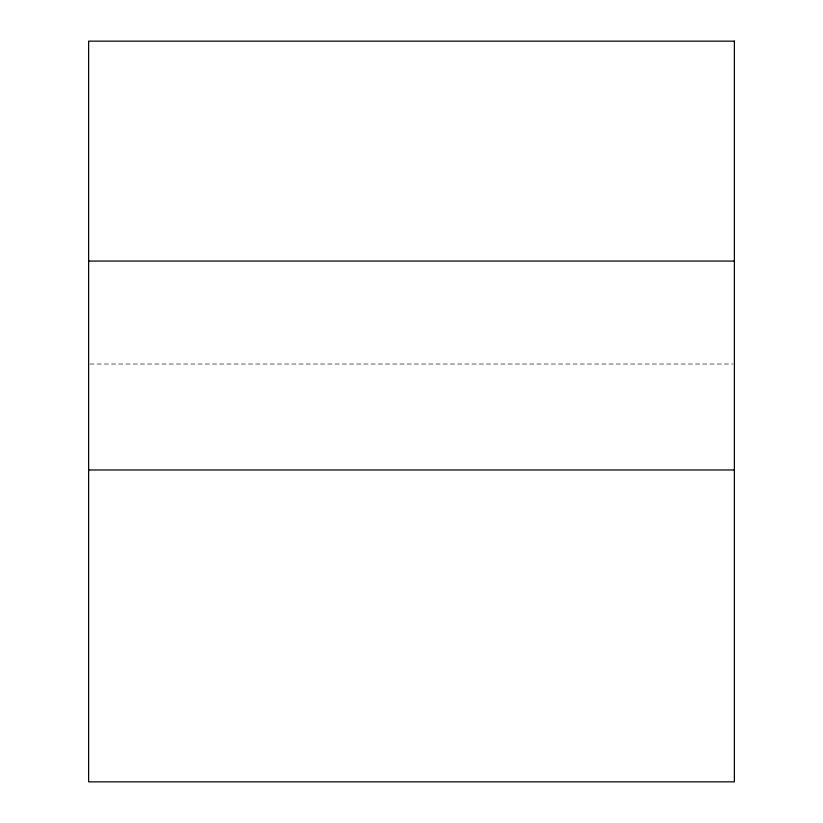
<?xml version="1.0" encoding="UTF-8"?>
<svg xmlns="http://www.w3.org/2000/svg" width="823" height="823" viewBox="0 0 823 823"><rect width="100%" height="100%" fill="white"/><g stroke="black" fill="none" stroke-linecap="round" stroke-linejoin="round"><path stroke-width="0.62" stroke-dasharray="4.12 3.09" d="M89.913 364.023L733.087 364.023"/><path stroke-width="1.23" d="M88.627 261.066L734.373 261.066M88.627 469.974L734.373 469.974M734.373 41.15L88.627 41.15L88.627 781.85L734.373 781.85L734.373 41.15"/></g></svg>
